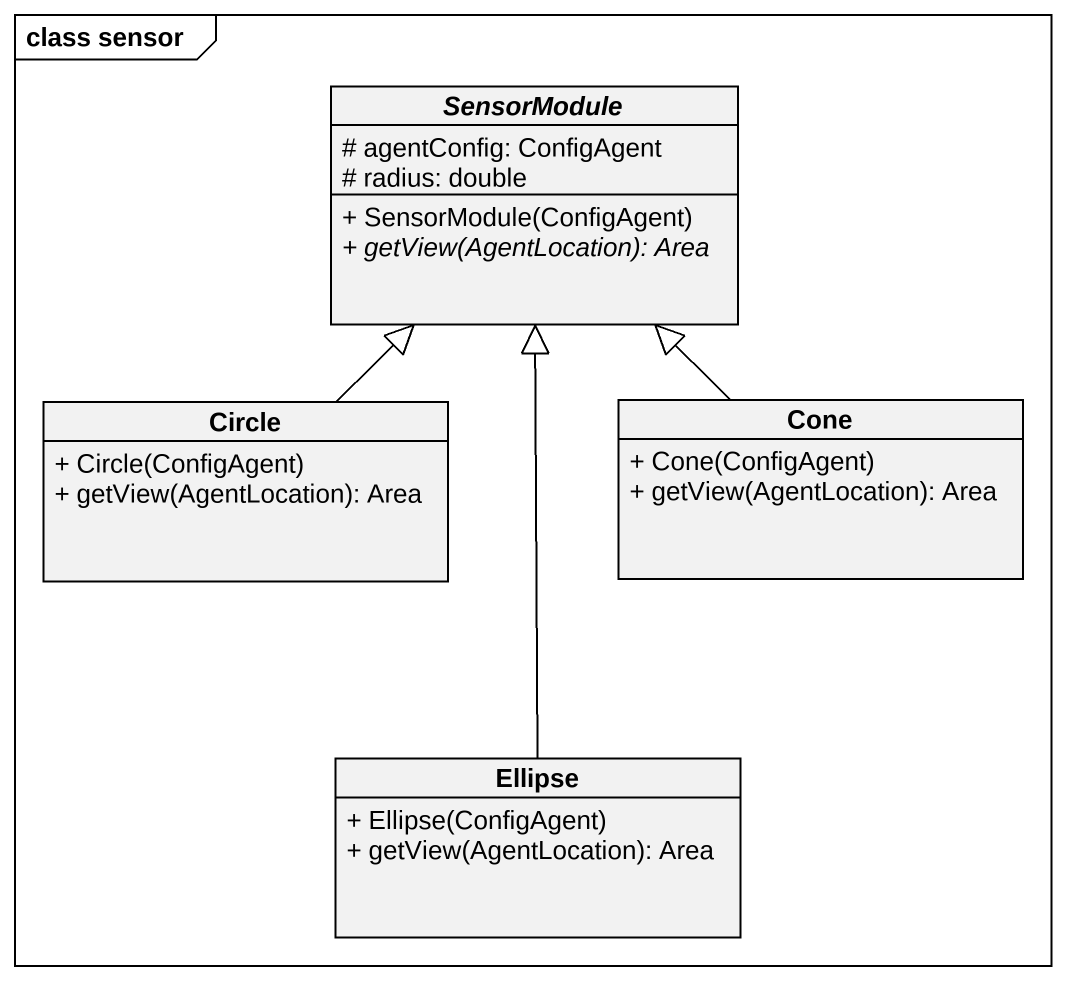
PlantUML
@startuml
mainframe class sensor
hide circle
hide empty members
skinparam classAttributeIconSize 0
abstract class SensorModule {
  # agentConfig: ConfigAgent
  # radius: double
  + SensorModule(ConfigAgent)
  {abstract} + getView(AgentLocation): Area
}
class "Circle" as Circle_ {
  + Circle(ConfigAgent)
  + getView(AgentLocation): Area
}
class Cone {
  + Cone(ConfigAgent)
  + getView(AgentLocation): Area
}
class Ellipse {
  + Ellipse(ConfigAgent)
  + getView(AgentLocation): Area
}
Circle_ -up-|> SensorModule
Cone -up-|> SensorModule
Ellipse -up-|> SensorModule
@enduml
